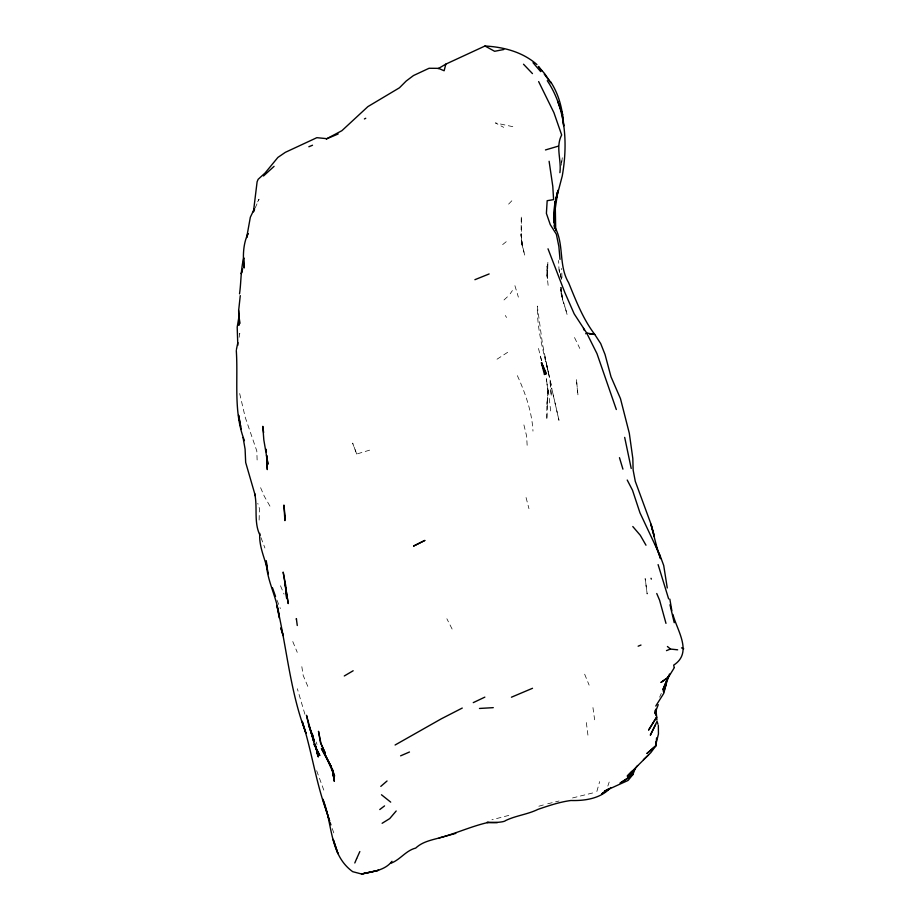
<?xml version="1.0" encoding="UTF-8"?>
<svg xmlns="http://www.w3.org/2000/svg" width="920" height="920" viewBox="0 0 920 920"><rect width="100%" height="100%" fill="white"/><g stroke="black" fill="none" stroke-linecap="round" stroke-linejoin="round"><path stroke-width="0.69" stroke-dasharray="4.6 3.45" d="M546.871 406.007L546.837 419.853L548.078 388.366L546.871 406.007L547.664 397.394L547.043 404.156M560.659 276.46L560.659 273.665L560.832 276.437M259.13 520.076L259.417 508.38L257.784 503.355M546.986 274.965L547.929 261.659L547.377 279.611L546.94 266.11L547.25 277.414L546.986 274.965L548.504 288.719M561.212 287.615L560.751 293.296L560.613 289.064M562.005 277.667L561.602 268.445M561.212 165.301L562.35 157.55L561.269 165.048M239.131 337.364L239.786 333.385L239.568 334.397M596.861 791.464L599.656 781.586M607.844 786.036L609.189 782.057M356.695 454.031L352.636 443.106L356.695 454.031L370.047 450.029M659.64 697.188L661.307 693.393M255.116 208.081L259.026 199.214L257.22 202.699M510.197 293.779L512.394 290.582M508.622 204.113L513.164 199.387M504.022 299.966L509.208 295.171M502.653 244.605L508.668 239.706M497.03 359.202L509.852 350.888M538.867 806.207L546.468 804.114M508.806 815.407L491.947 819.755M592.653 792.971L569.871 798.617M547.733 803.769L559.072 800.998M512.785 126.672L495.362 122.912L503.688 127.351M505.287 315.514L506.575 317.469M269.951 506.149L264.27 496.202L259.658 485.518M452.111 629.027L446.867 618.757M574.528 337.548L579.784 348.427M517.351 375.636C525.32 393.07 531.99 411.849 532.979 431.123M280.496 585.787L284.05 594.124M307.786 686.366L303.174 675.418L301.323 663.377M292.779 641.562L297.252 652.337M584.648 674.176L589.122 685.135M276.966 600.139L280.381 608.557M261.004 537.659L264.914 548.009M316.089 742.003L317.02 744.429M323.805 790.13L316.135 769.258M332.247 828.563L334.006 833.508M304.922 714.288L297.355 688.758M566.317 311.328L562.637 299.92L560.843 287.339L562.798 300.265L560.751 292.307L567.352 315.445M514.924 285.671L518.374 297.137M541.569 360.536L539.925 354.936M541.604 360.732L538.384 348.059M546.514 364.366L551.551 386.699C545.985 359.869 536.969 333.787 537.303 306.072L542.49 343.953L548.297 372.278L544.778 356.212M526.056 497.536L528.954 508.656M561.476 279.059L558.98 269.33L558.624 260.475M561.499 279.116L559.13 269.79L559.728 273.873M523.905 424.913L526.62 436.057L527.264 447.419M239.683 393.565L245.249 417.392L256.806 450.972L257.232 463.105M586.339 722.591L587.949 735.241M550.678 410.952L548.078 388.366M592.952 707.595L594.642 719.785M577.564 392.253L576.414 379.224L578.128 396.589M521.284 217.143L521.099 232.829L522.514 247.089L520.904 234.381L522.031 244.168L524.791 255.311L521.422 242.926L521.284 217.143M558.946 420.21L551.643 388.044L558.946 420.21M645.403 579.968L645.127 578.565L647.162 594.021L645.403 579.968M546.733 381.317L546.399 378.729L548.078 392.598L546.733 381.317M551.241 395.209L549.976 380.282L551.241 395.209"/><path stroke-width="1.38" d="M240.269 295.642L238.648 310.534L238.912 325.266L239.223 315.065L237.199 327.129L237.808 345.31M259.773 533.393C258.715 547.481 265.949 560.222 268.341 573.792M656.144 715.599L654.994 713.069L655.074 710.389M559.9 172.672C561.625 159.942 555.37 146.993 561.672 134.987L553.909 112.642L538.637 81.593M553.943 222.709L554.587 205.424L557.934 190.509L555.312 208.288L554.622 222.559L555.312 208.299L555.726 230.598M631.902 771.282L627.21 776.158L650.842 752.629L656.006 745.602L656.592 737.92M553.61 218.327L554.841 203.699L558.187 190.187L557.163 193.234M656.006 745.602L647.059 753.365L656.006 745.602L656.109 741.761M239.533 293.848C241.27 281.842 240.637 269.675 243.788 257.795L244.099 268.053C242.799 256.473 242.972 244.34 247.963 233.588M236.428 349.462L237.855 342.608M556.876 194.591L554.886 204.102L562.246 175.996C567.95 143.75 565.915 108.594 547.262 80.649M672.922 614.48C677.166 630.614 693.059 652.671 673.693 665.125L674.188 667.46M655.856 744.326L658.444 733.987L658.352 725.431M536.947 64.572C522.479 51.899 503.769 47.046 484.989 46L445.82 64.124L444.141 70.76L438.449 68.344L429.065 68.275L413.482 75.543L406.191 81.029L399.406 87.826L367.908 106.605L341.895 130.686L326.312 138.966L338.146 133.987M654.994 713.069L658.26 704.662M668.863 675.74L663.573 691.92L662.998 689.402L668.633 675.878M359.835 851.575L356.695 858.521M242.581 269.111L241.247 273.746L242.408 269.882M669.519 673.992L662.998 689.402M663.573 691.92L666.367 683.433L663.745 693.404L655.764 706.043M247.986 233.691L246.675 237.555L250.332 217.246L254.345 208.863M354.809 862.971L356.626 858.659M254.552 209.357L253.437 211.887L257.105 181.803L258.129 179.331L265.086 172.994L277.909 157.412L285.349 152.329L316.859 137.678L326.577 138.644M655.649 724.557L650.325 735.218L657.041 721.326L657.938 724.212M668.483 677.12L661.101 682.341L668.483 677.12L674.049 668.115M279.116 616.871L276.862 605.406C286.902 647.979 290.133 692.047 305.969 733.206L302.174 721.269C311.696 750.835 315.813 781.827 326.404 811.06L326.128 810.175L329.613 821.031L322.816 799.1C332.683 823.273 329.199 854.714 352.693 871.677L361.56 874C372.151 871.769 384.974 870.55 391.966 861.304M637.583 765.543L627.693 778.458L620.091 783.092L632.856 774.629L635.007 769.085L627.693 778.458L632.856 774.629L628.072 780.447L604.44 791.177L609.212 788.831L601.714 793.891L608.384 789.084M438.184 68.666L445.82 64.124M396.186 810.991L389.712 818.605L382.122 823.296M544.456 374.474L545.491 373.347L541.547 362.641L546.422 373.6L544.456 374.474L541.374 362.71L545.491 373.347L546.422 373.6M263.522 175.984L274.068 166.359M643.413 759.69L648.543 754.894M610.707 787.566C600.737 798.583 585.016 800.929 570.917 800.504C559.601 801.987 548.757 805.702 537.993 809.358C527.608 814.464 515.924 815.557 505.574 820.582C502.101 823.963 471.028 821.767 497.375 822.63M380.799 786.381L387.032 780.999M585.707 333.764L586.684 333.005L594.734 334.409L600.702 343.585L605.049 354.545L611.006 376.774L620.471 398.624L629.303 433.239L632.822 458.459L633.144 470.108L635.283 481.321L651.44 525.32L654.373 536.441L650.854 524.124L656.972 547.584M379.776 809.543L384.548 805.897M344.287 675.97L353.165 670.76M395.094 745.005L441.347 718.796L462.265 708.055M390.609 863.339C400.188 859.935 405.789 850.505 415.725 848.079C422.142 841.938 430.916 840.19 439.197 837.947C455.929 833.497 471.454 826.217 488.313 822.411M364.4 118.945L365.746 118.277M484.851 697.13L473.271 702.627M511.428 697.21L532.519 688.286M400.614 755.837L409.469 752.008M308.855 146.751L312.524 145.233M474.904 279.691L489.141 273.953M638.146 646.196L640.987 645.046M666.482 650.624L670.484 649.048L677.649 649.819M439.197 837.947L455.803 833.37M545.457 149.948L558.302 146.153M503.803 49.519L494.638 51.29L484.989 46M479.469 708.457L493.281 707.652M589.57 334.041L594.734 334.409C582.9 318.815 575.954 300.587 568.606 282.67C558.21 265.259 564.569 243.857 554.553 226.584L553.817 215.659M681.49 647.864L683.709 648.772M381.478 794.765L390.701 802.136M667.425 646.507L670.484 649.048M532.462 73.6L523.514 64.227M533.014 62.698L540.684 71.599M632.799 526.539L640.285 535.279L645.978 545.215M541.719 70.829L538.338 66.412L544.582 73.577L551.045 82.995M544.26 74.152L550.194 81.891M616.319 409.526L596.976 353.625L586.684 333.005L574.183 313.869L564.857 292.583L548.009 248.802M550.597 81.73C559.233 94.886 562.89 110.48 563.695 126.051L561.901 112.136L562.591 114.735L557.658 101.212M331.453 767.199L321.402 748.5L331.464 767.165L325.231 754.791L334.581 776.066L332.108 768.395L334.351 781.126L332.108 768.395M627.221 480.033L632.511 490.245L639.963 512.808L659.571 554.507M314.203 744.51L319.711 755.355L314.203 744.51L312.133 733.297L314.284 741.382M259.992 535.279C253.552 522.192 257.818 507.253 254.633 493.453M656.754 593.515L659.606 600.242L665.976 623.369M583.441 328.256L584.349 330.452M659.709 554.622L663.711 565.49L667.264 587.983M655.132 543.915L660.56 558.635L657.041 547.779M330.05 822.388L330.924 824.86M658.099 564.604L668.633 598.874M272.492 587.834L275.551 596.494M313.134 737.426L309.235 726.409L313.582 740.933L306.475 715.277L308.809 725.454L314.203 741.727M255.334 495.811L245.674 462.484L245.088 449.086L243.052 437.517M651.038 578.3L651.314 579.117M283.072 635.559L280.841 627.854L282.773 634.225M619.47 457.677L622.92 469.142M315.33 745.568L318.447 756.849L314.87 743.59M313.478 738.668L314.18 741.129M236.29 350.508C238.314 380.65 233.162 411.654 244.421 440.645M624.68 437.391L631.212 468.441M315.353 745.43L316.077 748.132M674.233 622.679L669.978 604.75M279.369 618.136C277.76 598.23 266.386 580.876 266.236 560.809L267.34 567.306M285.66 585.35L283.164 572.079L288.224 603.601L285.085 583.303L286.672 598.46L285.855 587.972M241.166 429.053L238.567 415.138L240.626 426.351M669.841 599.138L671.853 610.742M549.113 161.276L552.793 186.369L553.598 199.629L547.17 200.698L546.399 213.405L550.252 224.583L556.358 234.255L558.842 246.364L560.027 259.371M332.247 768.763L334.351 781.126M263.614 432.584L262.809 426.339L263.821 439.886L267.973 464.232L266.547 455.273L267.306 469.602L266.65 456.239M296.447 619.344L296.343 618.585L297.275 625.508M554.265 225.503L554.587 228.286M656.926 719.981L655.925 709.067M238.648 310.534L239.694 323.633L238.924 313.835M266.179 449.27L266.374 452.065M285.05 516.361L284.889 520.616L283.923 505.046L285.05 516.361M424.775 540.477L413.69 546.009L424.775 540.477M656.627 717.14L648.703 729.928L656.627 717.14M378.499 870.32L361.56 874L378.499 870.32M325.392 753.445L320.447 742.543L318.492 731.319L321.057 743.831L325.392 753.445M337.939 853.53L333.235 839.477L337.939 853.53M317.135 752.318L316.273 748.523L317.975 756.631L317.135 752.318"/></g></svg>
